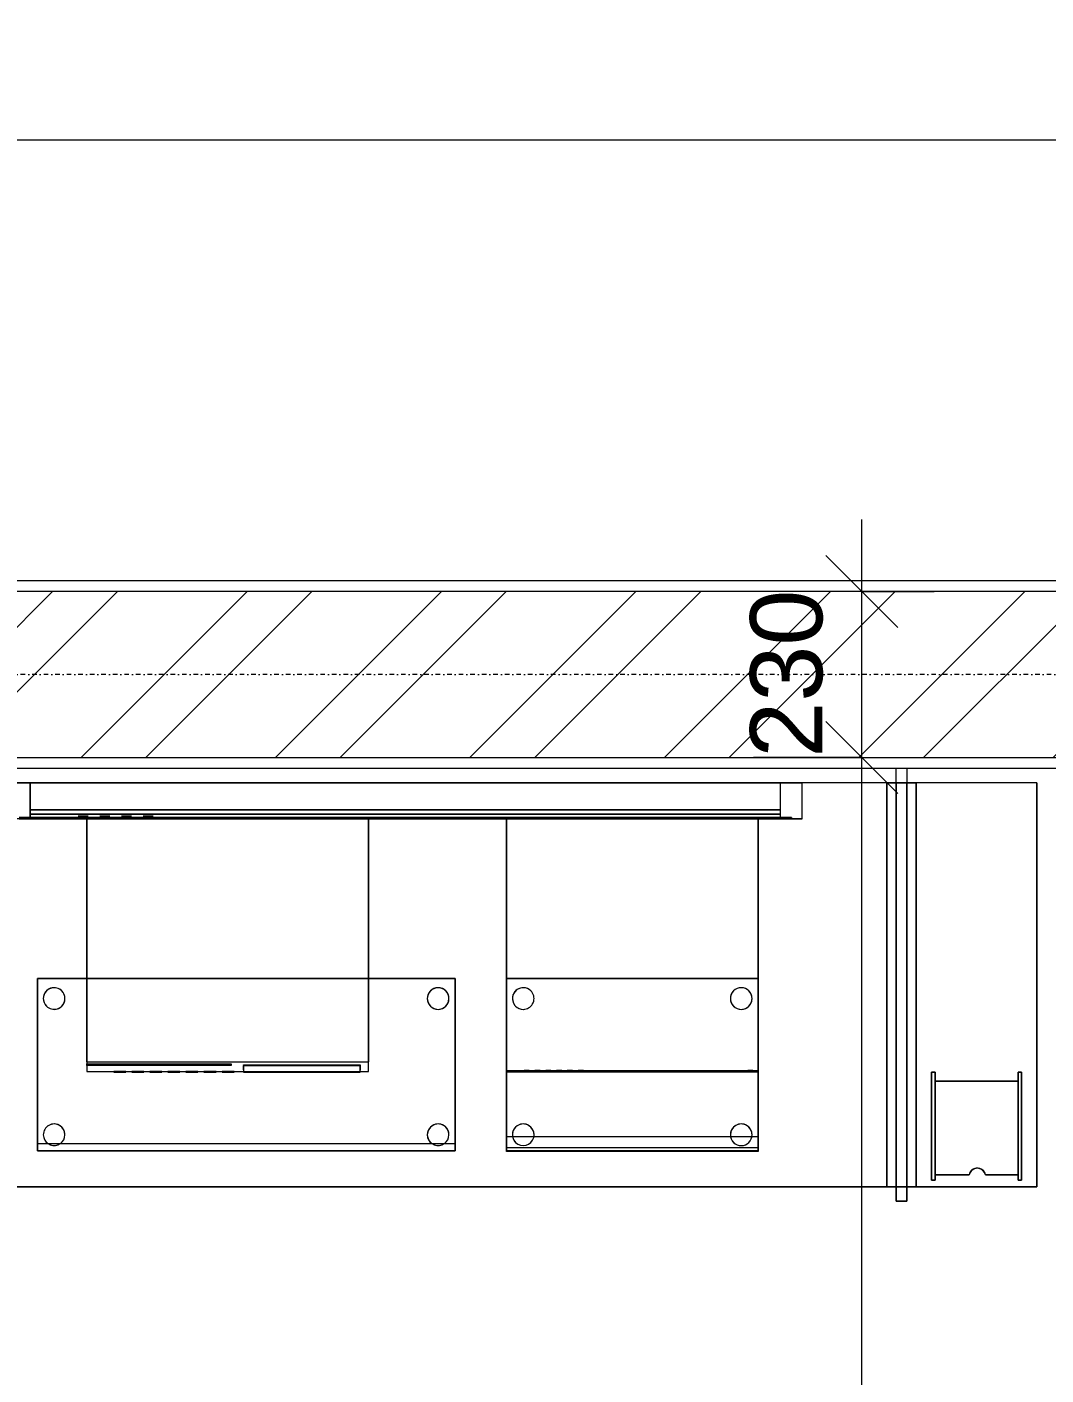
# Model space of a CAD drawing. Header units: millimetres. Extents: x -20313 to 13390, y -15775 to 12805.
# Drawn here: x -10265 to -8853, y 5238 to 7106 of the extents above; entities that cross this region are included whole.
import ezdxf

# ---------------------------------------------------------------- set-up
doc = ezdxf.new("R2010")
doc.units = ezdxf.units.MM
doc.linetypes.add('Dash dot', pattern=[15.875, 6.35, -4.7625, 0, -4.7625])
for name, color, linetype, lineweight in [('A-ANNO-DIMS', 211, 'Continuous', 9), ('A-ANNO-DIMS-100', 211, 'Continuous', 9), ('A-WALL', 113, 'Continuous', 5), ('A-WALL-PATT', 111, 'Continuous', 18), ('I-FURN', 30, 'Continuous', 5), ('I-WALL', 2, 'Continuous', 5), ('S-GRID', 1, 'Continuous', 9)]:
    doc.layers.add(name, color=color, linetype=linetype, lineweight=lineweight)
doc.styles.add('Arial_3', font='arial.ttf', dxfattribs={"height": 100})
doc.dimstyles.new('Arial_1_0', dxfattribs={"dimscale": 304.8, "dimtxt": 102.02594, "dimasz": 0.328084, "dimexe": 0.328084, "dimexo": 0.0625, "dimgap": 0.082021, "dimtad": 1, "dimdec": 0, "dimzin": 0, "dimdsep": 46, "dimtxsty": 'Arial_3', "dimblk1": 'OBLIQUE', "dimblk2": 'OBLIQUE', "dimsah": 1, "dimcen": 0.09, "dimdle": 0.328084, "dimazin": 0, "dimtfac": 1, "dimtdec": 4, "dimtix": 1, "dimtmove": 0, "dimatfit": 3, "dimfxl": 0.492126, "dimfxlon": 1, "dimtvp": 1, "dimtolj": 1, "dimtzin": 0, "dimarcsym": 2})

# ---------------------------------------------------------------- blocks, each defined once
blk = doc.blocks.new('plasma_screen_with_full_home_theatre_system_4277 - plasma_screen_with_full_home_theatre_system_4277-V10-01_First floor')
at = {"layer": 'I-FURN', "color": 10}
for p, q in [((-680, 300), (-695, 300)), ((-695, -300), (-695, 300)), ((-695, 300), (-695, 280)), ((-695, 300), (-680, 300)), ((-680, 300), (-680, -300)), ((-680, 280), (-680, 300)), ((-875, 280), (-875, -280)), ((-875, -280), (-875, 280)), ((-707.7, 280), (-875, 280)), ((-875, 280), (-707.7, 280)), ((-875, 280), (-875, -280)), ((-875, -280), (-875, 280)), ((-695, 280), (-875, 280)), ((-875, 280), (-695, 280)), ((-848.9, 270.8), (-853.9, 270.8)), ((-853.9, 270.8), (-853.9, 121.1)), ((-853.9, 121.1), (-853.9, 270.8)), ((-853.9, 270.8), (-848.9, 270.8)), ((-848.9, 121.1), (-848.9, 270.8)), ((-848.9, 270.8), (-848.9, 263.3)), ((-803.9, 263.3), (-848.9, 263.3)), ((-848.9, 263.3), (-848.9, 133.3)), ((-848.9, 133.3), (-848.9, 263.3)), ((-848.9, 263.3), (-803.9, 263.3)), ((-803.9, 263.3), (-848.9, 263.3)), ((-848.9, 263.3), (-848.9, 133.3)), ((-848.9, 133.3), (-848.9, 263.3)), ((-848.9, 263.3), (-803.9, 263.3)), ((-803.9, 263.3), (-848.9, 263.3)), ((-848.9, 263.3), (-848.9, 133.3)), ((-848.9, 133.3), (-848.9, 263.3)), ((-848.9, 263.3), (-803.9, 263.3)), ((-803.9, 263.3), (-848.9, 263.3)), ((-848.9, 263.3), (-848.9, 133.3)), ((-848.9, 133.3), (-848.9, 263.3)), ((-848.9, 263.3), (-803.9, 263.3)), ((-803.9, 263.3), (-848.9, 263.3)), ((-848.9, 263.3), (-848.9, 133.3)), ((-848.9, 133.3), (-848.9, 263.3)), ((-848.9, 263.3), (-803.9, 263.3)), ((-803.9, 263.3), (-848.9, 263.3)), ((-848.9, 263.3), (-848.9, 133.3)), ((-848.9, 133.3), (-848.9, 263.3)), ((-848.9, 263.3), (-803.9, 263.3)), ((-803.9, 263.3), (-848.9, 263.3)), ((-848.9, 263.3), (-848.9, 133.3)), ((-848.9, 133.3), (-848.9, 263.3)), ((-848.9, 263.3), (-803.9, 263.3)), ((-803.9, 263.3), (-848.9, 263.3)), ((-848.9, 263.3), (-848.9, 133.3)), ((-848.9, 133.3), (-848.9, 263.3)), ((-848.9, 263.3), (-803.9, 263.3)), ((-803.9, 263.3), (-848.9, 263.3)), ((-848.9, 263.3), (-848.9, 133.3)), ((-848.9, 133.3), (-848.9, 263.3)), ((-848.9, 263.3), (-803.9, 263.3)), ((-803.9, 263.3), (-848.9, 263.3)), ((-848.9, 263.3), (-848.9, 133.3)), ((-848.9, 133.3), (-848.9, 263.3)), ((-848.9, 263.3), (-803.9, 263.3)), ((-803.9, 263.3), (-848.9, 263.3)), ((-848.9, 263.3), (-848.9, 133.3)), ((-848.9, 133.3), (-848.9, 263.3)), ((-848.9, 263.3), (-803.9, 263.3)), ((-803.9, 263.3), (-848.9, 263.3)), ((-848.9, 263.3), (-848.9, 133.3)), ((-848.9, 133.3), (-848.9, 263.3)), ((-848.9, 263.3), (-803.9, 263.3)), ((-803.9, 263.3), (-848.9, 263.3)), ((-848.9, 263.3), (-848.9, 133.3)), ((-848.9, 133.3), (-848.9, 263.3)), ((-848.9, 263.3), (-803.9, 263.3)), ((-803.9, 263.3), (-848.9, 263.3)), ((-848.9, 263.3), (-848.9, 133.3)), ((-848.9, 133.3), (-848.9, 263.3)), ((-848.9, 263.3), (-803.9, 263.3)), ((-803.9, 263.3), (-848.9, 263.3)), ((-848.9, 263.3), (-848.9, 133.3)), ((-848.9, 133.3), (-848.9, 263.3)), ((-848.9, 263.3), (-803.9, 263.3)), ((-803.9, 263.3), (-848.9, 263.3)), ((-848.9, 263.3), (-848.9, 133.3)), ((-848.9, 133.3), (-848.9, 263.3)), ((-848.9, 263.3), (-803.9, 263.3)), ((-848.9, 263.3), (-848.9, 133.3)), ((-733.9, 263.3), (-781.1, 263.3)), ((-781.1, 263.3), (-733.9, 263.3)), ((-733.9, 263.3), (-781.1, 263.3)), ((-781.1, 263.3), (-733.9, 263.3)), ((-733.9, 263.3), (-781.1, 263.3)), ((-781.1, 263.3), (-733.9, 263.3)), ((-733.9, 263.3), (-781.1, 263.3)), ((-781.1, 263.3), (-733.9, 263.3)), ((-733.9, 263.3), (-781.1, 263.3)), ((-781.1, 263.3), (-733.9, 263.3)), ((-733.9, 263.3), (-781.1, 263.3)), ((-781.1, 263.3), (-733.9, 263.3)), ((-733.9, 263.3), (-781.1, 263.3)), ((-781.1, 263.3), (-733.9, 263.3)), ((-733.9, 263.3), (-781.1, 263.3)), ((-781.1, 263.3), (-733.9, 263.3)), ((-733.9, 263.3), (-781.1, 263.3)), ((-781.1, 263.3), (-733.9, 263.3)), ((-733.9, 263.3), (-781.1, 263.3)), ((-781.1, 263.3), (-733.9, 263.3)), ((-733.9, 263.3), (-781.1, 263.3)), ((-781.1, 263.3), (-733.9, 263.3)), ((-733.9, 263.3), (-781.1, 263.3)), ((-781.1, 263.3), (-733.9, 263.3)), ((-733.9, 263.3), (-781.1, 263.3)), ((-781.1, 263.3), (-733.9, 263.3)), ((-733.9, 263.3), (-781.1, 263.3)), ((-781.1, 263.3), (-733.9, 263.3)), ((-733.9, 263.3), (-781.1, 263.3)), ((-781.1, 263.3), (-733.9, 263.3)), ((-733.9, 263.3), (-781.1, 263.3)), ((-781.1, 263.3), (-733.9, 263.3)), ((-728.9, 270.8), (-733.9, 270.8)), ((-733.9, 270.8), (-733.9, 121.1)), ((-733.9, 263.3), (-733.9, 270.8)), ((-733.9, 270.8), (-728.9, 270.8)), ((-733.9, 133.3), (-733.9, 263.3)), ((-733.9, 263.3), (-733.9, 133.3)), ((-733.9, 133.3), (-733.9, 263.3)), ((-733.9, 263.3), (-733.9, 133.3)), ((-733.9, 133.3), (-733.9, 263.3)), ((-733.9, 263.3), (-733.9, 133.3)), ((-733.9, 133.3), (-733.9, 263.3)), ((-733.9, 263.3), (-733.9, 133.3)), ((-733.9, 133.3), (-733.9, 263.3)), ((-733.9, 263.3), (-733.9, 133.3)), ((-733.9, 133.3), (-733.9, 263.3)), ((-733.9, 263.3), (-733.9, 133.3)), ((-733.9, 133.3), (-733.9, 263.3)), ((-733.9, 263.3), (-733.9, 133.3)), ((-733.9, 133.3), (-733.9, 263.3)), ((-733.9, 263.3), (-733.9, 133.3)), ((-733.9, 133.3), (-733.9, 263.3)), ((-733.9, 263.3), (-733.9, 133.3)), ((-733.9, 133.3), (-733.9, 263.3)), ((-733.9, 263.3), (-733.9, 133.3)), ((-733.9, 133.3), (-733.9, 263.3)), ((-733.9, 263.3), (-733.9, 133.3)), ((-733.9, 133.3), (-733.9, 263.3)), ((-733.9, 263.3), (-733.9, 133.3)), ((-733.9, 133.3), (-733.9, 263.3)), ((-733.9, 263.3), (-733.9, 133.3)), ((-733.9, 133.3), (-733.9, 263.3)), ((-733.9, 263.3), (-733.9, 133.3)), ((-733.9, 133.3), (-733.9, 263.3)), ((-733.9, 263.3), (-733.9, 133.3)), ((-733.9, 133.3), (-733.9, 263.3)), ((-733.9, 263.3), (-733.9, 133.3)), ((-733.9, 133.3), (-733.9, 263.3)), ((-728.9, 121.1), (-728.9, 270.8)), ((-728.9, 270.8), (-728.9, 121.1)), ((-695, 280), (-707.7, 280)), ((-707.7, 280), (-695, 280)), ((-707.7, 280), (-707.7, -280)), ((-707.7, -280), (-707.7, 280)), ((-707.7, 280), (-695, 280)), ((-695, 280), (-707.7, 280)), ((-707.7, 280), (-707.7, -280)), ((-707.7, -280), (-707.7, 280)), ((-707.7, 280), (-695, 280)), ((-695, 280), (-707.7, 280)), ((-680, 280), (-695, 280)), ((-695, 280), (-680, 280)), ((-695, 280), (-680, 280)), ((-680, 280), (-695, 280)), ((-680, 280), (-695, 280)), ((-695, 280), (-680, 280)), ((-695, 280), (-680, 280)), ((-680, 280), (-695, 280)), ((-695, 280), (-695, -280)), ((-695, 280), (-680, 280)), ((-680, 280), (-695, 280)), ((-667.2, 280), (-680, 280)), ((-680, 280), (-667.2, 280)), ((-680, 280), (-667.2, 280)), ((-667.2, 280), (-680, 280)), ((680, 280), (-680, 280)), ((-680, 280), (680, 280)), ((-680, 280), (-667.2, 280)), ((-667.2, 280), (-680, 280)), ((-680, -280), (-680, 280)), ((667.3, 280), (-667.2, 280)), ((-667.2, 280), (667.3, 280)), ((-667.2, 280), (-667.2, -280)), ((-667.2, -280), (-667.2, 280)), ((-667.2, 280), (-667.2, -280)), ((-667.2, -280), (-667.2, 280)), ((-488.8, 230), (-488.8, 231)), ((-488.8, 231), (-488.8, 230)), ((-488.8, 231), (-140, 231)), ((-488.8, 231), (-140, 231)), ((-488.8, 210), (-488.8, 230)), ((-488.8, 230), (-488.8, 225.9)), ((-140, 230), (-488.8, 230)), ((-488.8, 230), (-140, 230)), ((-140, 230), (-488.8, 230)), ((-488.8, 230), (-140, 230)), ((-488.8, 225.9), (-488.8, 121)), ((-488.8, 225.9), (-140, 225.9)), ((-140, 230), (-140, 231)), ((-140, 231), (-140, 230)), ((-140, 225.9), (-140, 230)), ((-140, 230), (-140, 210)), ((-140, 121), (-140, 225.9)), ((-68.8, 220), (-68.8, 230)), ((-68.8, 230), (-68.8, -8.8)), ((-68.8, 230), (510, 230)), ((510, 230), (-68.8, 230)), ((510, 230), (510, 220)), ((510, -8.8), (510, 230)), ((-488.8, 121), (-488.8, 210)), ((-140, 210), (-488.8, 210)), ((-140, 210), (-140, 121)), ((-68.8, -8.8), (-68.8, 220)), ((510, 220), (-68.8, 220)), ((510, 220), (510, -8.8)), ((-848.9, 133.3), (-733.9, 133.3)), ((-733.9, 133.3), (-848.9, 133.3)), ((-848.9, 133.3), (-733.9, 133.3)), ((-733.9, 133.3), (-848.9, 133.3)), ((-848.9, 133.3), (-733.9, 133.3)), ((-733.9, 133.3), (-848.9, 133.3)), ((-848.9, 133.3), (-733.9, 133.3)), ((-733.9, 133.3), (-848.9, 133.3)), ((-848.9, 133.3), (-733.9, 133.3)), ((-733.9, 133.3), (-848.9, 133.3)), ((-848.9, 133.3), (-733.9, 133.3)), ((-733.9, 133.3), (-848.9, 133.3)), ((-848.9, 133.3), (-733.9, 133.3)), ((-733.9, 133.3), (-848.9, 133.3)), ((-848.9, 133.3), (-733.9, 133.3)), ((-733.9, 133.3), (-848.9, 133.3)), ((-848.9, 133.3), (-733.9, 133.3)), ((-733.9, 133.3), (-848.9, 133.3)), ((-848.9, 133.3), (-733.9, 133.3)), ((-733.9, 133.3), (-848.9, 133.3)), ((-848.9, 133.3), (-733.9, 133.3)), ((-733.9, 133.3), (-848.9, 133.3)), ((-848.9, 133.3), (-733.9, 133.3)), ((-733.9, 133.3), (-848.9, 133.3)), ((-848.9, 133.3), (-733.9, 133.3)), ((-733.9, 133.3), (-848.9, 133.3)), ((-848.9, 133.3), (-733.9, 133.3)), ((-733.9, 133.3), (-848.9, 133.3)), ((-848.9, 133.3), (-733.9, 133.3)), ((-733.9, 133.3), (-848.9, 133.3)), ((-848.9, 133.3), (-733.9, 133.3)), ((-733.9, 133.3), (-848.9, 133.3)), ((-848.9, 133.3), (-848.9, 121.1)), ((-733.9, 121.1), (-733.9, 133.3)), ((-853.9, 121.1), (-848.9, 121.1)), ((-848.9, 121.1), (-853.9, 121.1)), ((-733.9, 121.1), (-728.9, 121.1)), ((-728.9, 121.1), (-733.9, 121.1)), ((-488.8, 120), (-488.8, 121)), ((-488.8, 121), (-488.8, 120)), ((-488.8, 121), (-140, 121)), ((-488.8, 121), (-140, 121)), ((-140, 120), (-488.8, 120)), ((-488.8, 120), (-140, 120)), ((-488.8, -230), (-488.8, 120)), ((-488.8, 120), (-488.8, 119)), ((-488.8, 119), (-488.8, 120)), ((-140, 120), (-488.8, 120)), ((-140, 120), (-488.8, 120)), ((-488.8, 120), (-140, 120)), ((-140, 120), (-488.8, 120)), ((-488.8, -8.8), (-488.8, 119)), ((-488.8, 119), (-488.8, -8.8)), ((-488.8, 119), (-488.8, -230)), ((-488.8, 119), (-140, 119)), ((-140, 119), (-488.8, 119)), ((-481.6, 121), (-474.4, 121)), ((-481.6, 121), (-474.4, 121)), ((-481.5, 120), (-481.6, 120)), ((-481.5, 120), (-481.6, 120)), ((-481.6, 120), (-474.4, 120)), ((-481.6, 120), (-475.5, 120)), ((-474.4, 118.2), (-481.6, 118.2)), ((-474.4, 118.2), (-481.6, 118.2)), ((-481.1, 120), (-481.5, 120)), ((-480.5, 120), (-481.5, 120)), ((-480.5, 120), (-481.1, 120)), ((-478.9, 120), (-480.5, 120)), ((-478.9, 120), (-480.5, 120)), ((-478, 120), (-478.9, 120)), ((-477.1, 120), (-478.9, 120)), ((-476.2, 120), (-478, 120)), ((-475.5, 120), (-477.1, 120)), ((-475.5, 120), (-476.2, 120)), ((-474.9, 120), (-475.5, 120)), ((-474.9, 120), (-475.5, 120)), ((-475.5, 120), (-474.4, 120)), ((-474.5, 120), (-474.9, 120)), ((-474.5, 120), (-474.9, 120)), ((-474.4, 120), (-474.5, 120)), ((-474.4, 120), (-474.5, 120)), ((-246.6, 121), (-239.4, 121)), ((-246.6, 121), (-239.4, 121)), ((-246.1, 120), (-246.6, 120)), ((-246.5, 120), (-246.6, 120)), ((-246.6, 120), (-241.2, 120)), ((-246.6, 120), (-245.5, 120)), ((-239.4, 118.2), (-246.6, 118.2)), ((-239.4, 118.2), (-246.6, 118.2)), ((-246.1, 120), (-246.5, 120)), ((-245.5, 120), (-246.1, 120)), ((-243.9, 120), (-246.1, 120)), ((-243.9, 120), (-245.5, 120)), ((-245.5, 120), (-244.8, 120)), ((-244.8, 120), (-242.1, 120)), ((-243, 120), (-243.9, 120)), ((-242.1, 120), (-243.9, 120)), ((-240.5, 120), (-243, 120)), ((-240.5, 120), (-242.1, 120)), ((-242.1, 120), (-239.4, 120)), ((-241.2, 120), (-240.5, 120)), ((-239.4, 120), (-240.5, 120)), ((-239.9, 120), (-240.5, 120)), ((-240.5, 120), (-239.4, 120)), ((-239.5, 120), (-239.9, 120)), ((-239.4, 120), (-239.5, 120)), ((-231.6, 121), (-224.4, 121)), ((-231.6, 121), (-224.4, 121)), ((-231.1, 120), (-231.6, 120)), ((-231.1, 120), (-231.6, 120)), ((-231.6, 120), (-225.5, 120)), ((-231.6, 120), (-229.8, 120)), ((-224.4, 118.2), (-231.6, 118.2)), ((-224.4, 118.2), (-231.6, 118.2)), ((-227.1, 120), (-231.1, 120)), ((-230.5, 120), (-231.1, 120)), ((-229.8, 120), (-230.5, 120)), ((-228.9, 120), (-229.8, 120)), ((-229.8, 120), (-224.4, 120)), ((-227.1, 120), (-228.9, 120)), ((-226.2, 120), (-227.1, 120)), ((-226.2, 120), (-227.1, 120)), ((-225.5, 120), (-226.2, 120)), ((-225.5, 120), (-226.2, 120)), ((-224.9, 120), (-225.5, 120)), ((-224.9, 120), (-225.5, 120)), ((-225.5, 120), (-224.4, 120)), ((-224.5, 120), (-224.9, 120)), ((-224.5, 120), (-224.9, 120)), ((-224.4, 120), (-224.5, 120)), ((-224.4, 120), (-224.5, 120)), ((-216.6, 121), (-209.4, 121)), ((-216.6, 121), (-209.4, 121)), ((-216.5, 120), (-216.6, 120)), ((-216.5, 120), (-216.6, 120)), ((-216.6, 120), (-209.4, 120)), ((-216.6, 120), (-216.5, 120)), ((-209.4, 118.2), (-216.6, 118.2)), ((-209.4, 118.2), (-216.6, 118.2)), ((-216.1, 120), (-216.5, 120)), ((-215.5, 120), (-216.5, 120)), ((-216.5, 120), (-216.1, 120)), ((-214.8, 120), (-216.1, 120)), ((-216.1, 120), (-213.9, 120)), ((-211.2, 120), (-215.5, 120)), ((-212.1, 120), (-214.8, 120)), ((-213.9, 120), (-209.4, 120)), ((-211.2, 120), (-212.1, 120)), ((-209.9, 120), (-211.2, 120)), ((-209.9, 120), (-211.2, 120)), ((-209.5, 120), (-209.9, 120)), ((-209.5, 120), (-209.9, 120)), ((-209.4, 120), (-209.5, 120)), ((-209.4, 120), (-209.5, 120)), ((-201.6, 121), (-194.4, 121)), ((-201.6, 121), (-194.4, 121)), ((-201.5, 120), (-201.6, 120)), ((-198, 120), (-201.6, 120)), ((-201.6, 120), (-197.1, 120)), ((-201.6, 120), (-201.5, 120)), ((-194.4, 118.2), (-201.6, 118.2)), ((-194.4, 118.2), (-201.6, 118.2)), ((-200.5, 120), (-201.5, 120)), ((-201.5, 120), (-200.5, 120)), ((-199.8, 120), (-200.5, 120)), ((-200.5, 120), (-194.4, 120)), ((-198.9, 120), (-199.8, 120)), ((-197.1, 120), (-198.9, 120)), ((-197.1, 120), (-198, 120)), ((-195.5, 120), (-197.1, 120)), ((-195.5, 120), (-197.1, 120)), ((-197.1, 120), (-194.9, 120)), ((-194.5, 120), (-195.5, 120)), ((-194.9, 120), (-195.5, 120)), ((-194.5, 120), (-194.9, 120)), ((-194.9, 120), (-194.4, 120)), ((-194.4, 120), (-194.5, 120)), ((-194.4, 120), (-194.5, 120)), ((-186.6, 121), (-179.4, 121)), ((-186.6, 121), (-179.4, 121)), ((-186.5, 120), (-186.6, 120)), ((-186.5, 120), (-186.6, 120)), ((-186.6, 120), (-186.1, 120)), ((-186.6, 120), (-179.4, 120)), ((-179.4, 118.2), (-186.6, 118.2)), ((-179.4, 118.2), (-186.6, 118.2)), ((-186.1, 120), (-186.5, 120)), ((-185.5, 120), (-186.5, 120)), ((-183, 120), (-186.1, 120)), ((-186.1, 120), (-184.8, 120)), ((-184.8, 120), (-185.5, 120)), ((-183.9, 120), (-184.8, 120)), ((-184.8, 120), (-183.9, 120)), ((-183, 120), (-183.9, 120)), ((-183.9, 120), (-183, 120)), ((-181.2, 120), (-183, 120)), ((-182.1, 120), (-183, 120)), ((-183, 120), (-181.2, 120)), ((-180.5, 120), (-182.1, 120)), ((-180.5, 120), (-181.2, 120)), ((-181.2, 120), (-180.5, 120)), ((-179.9, 120), (-180.5, 120)), ((-179.9, 120), (-180.5, 120)), ((-180.5, 120), (-179.5, 120)), ((-179.5, 120), (-179.9, 120)), ((-179.5, 120), (-179.9, 120)), ((-179.4, 120), (-179.5, 120)), ((-179.4, 120), (-179.5, 120)), ((-179.5, 120), (-179.4, 120)), ((-171.6, 121), (-164.4, 121)), ((-171.6, 121), (-164.4, 121)), ((-168, 120), (-171.6, 120)), ((-171.5, 120), (-171.6, 120)), ((-171.6, 120), (-171.5, 120)), ((-171.6, 120), (-164.5, 120)), ((-164.4, 118.2), (-171.6, 118.2)), ((-164.4, 118.2), (-171.6, 118.2)), ((-171.1, 120), (-171.5, 120)), ((-171.5, 120), (-168.9, 120)), ((-170.5, 120), (-171.1, 120)), ((-169.8, 120), (-170.5, 120)), ((-168.9, 120), (-169.8, 120)), ((-168, 120), (-168.9, 120)), ((-168.9, 120), (-166.2, 120)), ((-166.2, 120), (-168, 120)), ((-165.5, 120), (-168, 120)), ((-164.4, 120), (-166.2, 120)), ((-166.2, 120), (-165.5, 120)), ((-164.5, 120), (-165.5, 120)), ((-165.5, 120), (-164.9, 120)), ((-164.9, 120), (-164.5, 120)), ((-164.4, 120), (-164.5, 120)), ((-164.5, 120), (-164.4, 120)), ((-164.5, 120), (-164.4, 120)), ((-140, 120), (-140, 121)), ((-140, 121), (-140, 120)), ((-140, 120), (-140, 119)), ((-140, 119), (-140, 120)), ((-140, 120), (-140, -230)), ((-140, -8.8), (-140, 119)), ((-140, 119), (-140, -8.8)), ((-140, -230), (-140, 119)), ((441.2, 120), (51.2, 120)), ((51.2, 120), (51.2, 106.7)), ((51.2, 120), (51.2, -230)), ((62.6, 120), (51.2, 120)), ((224.4, 121), (62.6, 121)), ((62.6, 121), (62.6, 111.8)), ((62.6, 121), (62.6, 120)), ((224.4, 121), (62.6, 121)), ((62.6, 119.2), (62.6, 120)), ((224.4, 120), (62.6, 120)), ((224.4, 120), (62.6, 120)), ((62.6, 116.5), (62.6, 117.7)), ((62.6, 114.4), (62.6, 116.5)), ((62.6, 112), (62.6, 114.3)), ((224.4, 120), (224.4, 121)), ((224.4, 111.8), (224.4, 121)), ((237.4, 120), (224.4, 120)), ((224.4, 117.6), (224.4, 115.8)), ((224.4, 115.8), (224.4, 112.6)), ((237.4, 120), (237.4, 121)), ((237.4, 121), (237.4, 120)), ((254.1, 121), (237.4, 121)), ((254.1, 121), (237.4, 121)), ((237.4, 120), (254.1, 120)), ((254.1, 120), (237.4, 120)), ((254.1, 120), (237.4, 120)), ((254.1, 120), (254.1, 121)), ((254.1, 121), (254.1, 120)), ((262.4, 120), (254.1, 120)), ((262.4, 120), (262.4, 121)), ((262.4, 121), (262.4, 120)), ((279.1, 121), (262.4, 121)), ((279.1, 121), (262.4, 121)), ((262.4, 120), (279.1, 120)), ((279.1, 120), (262.4, 120)), ((279.1, 120), (262.4, 120)), ((279.1, 120), (279.1, 121)), ((279.1, 121), (279.1, 120)), ((287.4, 120), (279.1, 120)), ((287.4, 120), (287.4, 121)), ((287.4, 121), (287.4, 120)), ((304.1, 121), (287.4, 121)), ((304.1, 121), (287.4, 121)), ((287.4, 120), (304.1, 120)), ((304.1, 120), (287.4, 120)), ((304.1, 120), (287.4, 120)), ((304.1, 120), (304.1, 121)), ((304.1, 121), (304.1, 120)), ((312.4, 120), (304.1, 120)), ((312.4, 120), (312.4, 121)), ((312.4, 121), (312.4, 120)), ((329.1, 121), (312.4, 121)), ((329.1, 121), (312.4, 121)), ((312.4, 120), (329.1, 120)), ((329.1, 120), (312.4, 120)), ((329.1, 120), (312.4, 120)), ((329.1, 120), (329.1, 121)), ((329.1, 121), (329.1, 120)), ((337.4, 120), (329.1, 120)), ((337.4, 120), (337.4, 121)), ((337.4, 121), (337.4, 120)), ((354.1, 121), (337.4, 121)), ((354.1, 121), (337.4, 121)), ((337.4, 120), (354.1, 120)), ((354.1, 120), (337.4, 120)), ((354.1, 120), (337.4, 120)), ((354.1, 120), (354.1, 121)), ((354.1, 121), (354.1, 120)), ((362.4, 120), (354.1, 120)), ((362.4, 120), (362.4, 121)), ((362.4, 121), (362.4, 120)), ((379.1, 121), (362.4, 121)), ((379.1, 121), (362.4, 121)), ((362.4, 120), (379.1, 120)), ((379.1, 120), (362.4, 120)), ((379.1, 120), (362.4, 120)), ((379.1, 120), (379.1, 121)), ((379.1, 121), (379.1, 120)), ((387.4, 120), (379.1, 120)), ((387.4, 120), (387.4, 121)), ((387.4, 121), (387.4, 120)), ((404.1, 121), (387.4, 121)), ((404.1, 121), (387.4, 121)), ((387.4, 120), (404.1, 120)), ((404.1, 120), (387.4, 120)), ((404.1, 120), (387.4, 120)), ((404.1, 120), (404.1, 121)), ((404.1, 121), (404.1, 120)), ((441.2, 120), (404.1, 120)), ((441.2, 111.7), (441.2, 120)), ((441.2, 111.7), (441.2, 119.1)), ((51.2, -230), (51.2, 106.7)), ((441.2, 106.7), (51.2, 106.7)), ((62.6, 111), (62.6, 111.8)), ((224.4, 111.8), (62.6, 111.8)), ((224.4, 111), (62.6, 111)), ((224.4, 111.8), (224.4, 111)), ((241.2, 111.7), (241.2, 110.7)), ((241.2, 111.7), (441.2, 111.7)), ((241.2, 110.7), (241.2, 111.7)), ((441.2, 110.7), (241.2, 110.7)), ((241.2, 109.7), (241.2, 110.7)), ((241.2, 110.7), (241.2, 109.7)), ((241.2, 110.7), (441.2, 110.7)), ((441.2, 109.7), (241.2, 109.7)), ((441.2, 111.7), (441.2, 110.7)), ((441.2, 110.7), (441.2, 109.7)), ((441.2, 109.7), (441.2, 110.7)), ((441.2, 106.7), (441.2, 110.7)), ((441.2, -230), (441.2, 108.8)), ((441.2, 106.7), (441.2, -230)), ((-488.8, -8.8), (-140, -8.8)), ((-140, -8.8), (-488.8, -8.8)), ((-68.8, -8.8), (51.2, -8.8)), ((51.2, -8.8), (-68.8, -8.8)), ((51.2, -8.8), (441.2, -8.8)), ((441.2, -8.8), (51.2, -8.8)), ((441.2, -8.8), (510, -8.8)), ((510, -8.8), (441.2, -8.8)), ((-535, -230), (-550, -230)), ((-550, -230), (550, -230)), ((-550, -230), (-550, -280)), ((-550, -230), (-550, -280)), ((-520, -230), (-535, -230)), ((-535, -230), (-520, -230)), ((-520, -230), (-535, -230)), ((-535, -231.8), (-535, -230)), ((-535, -230), (-535, -231.8)), ((-535, -231.8), (-520, -231.8)), ((-520, -231.8), (-535, -231.8)), ((351.6, -230), (-520, -230)), ((520, -230), (-520, -230)), ((-520, -230), (520, -230)), ((-520, -230), (520, -230)), ((520, -230), (-520, -230)), ((-520, -230), (-520, -236.5)), ((-520, -230), (-520, -280)), ((-520, -231.8), (520, -231.8)), ((520, -231.8), (-520, -231.8)), ((-520, -236.5), (-520, -242.7)), ((520, -236.5), (-520, -236.5)), ((-520, -236.5), (520, -236.5)), ((-520, -236.5), (-520, -242.7)), ((-520, -236.5), (-520, -242.7)), ((-520, -242.7), (-520, -280)), ((520, -242.7), (-520, -242.7)), ((-520, -242.7), (520, -242.7)), ((-488.8, -230), (-140, -230)), ((-140, -230), (-488.8, -230)), ((51.2, -230), (351.6, -230)), ((351.6, -230), (51.2, -230)), ((349.6, -230), (353, -230)), ((349.6, -230), (353, -230)), ((358.1, -234.2), (349.6, -234.2)), ((353, -234.2), (349.6, -234.2)), ((361.2, -230), (351.6, -230)), ((351.6, -230), (361.2, -230)), ((361.2, -230), (351.6, -230)), ((353, -230), (354.6, -230)), ((353, -230), (354.6, -230)), ((359.8, -234.2), (353, -234.2)), ((354.6, -230), (358.1, -230)), ((354.6, -230), (356.4, -230)), ((356.4, -230), (358.1, -230)), ((358.1, -230), (359.8, -230)), ((358.1, -230), (359.8, -230)), ((359.8, -234.2), (358.1, -234.2)), ((359.8, -230), (361.2, -230)), ((359.8, -230), (362.3, -230)), ((363.2, -234.2), (359.8, -234.2)), ((363.2, -234.2), (359.8, -234.2)), ((381.6, -230), (361.2, -230)), ((361.2, -230), (362.3, -230)), ((361.2, -230), (381.6, -230)), ((381.6, -230), (361.2, -230)), ((362.3, -230), (362.9, -230)), ((362.3, -230), (362.9, -230)), ((362.9, -230), (363.2, -230)), ((362.9, -230), (363.2, -230)), ((379.6, -230), (389.8, -230)), ((379.6, -230), (381.6, -230)), ((388.1, -234.2), (379.6, -234.2)), ((383, -234.2), (379.6, -234.2)), ((391.2, -230), (381.6, -230)), ((381.6, -230), (383, -230)), ((381.6, -230), (391.2, -230)), ((391.2, -230), (381.6, -230)), ((383, -230), (386.4, -230)), ((389.8, -234.2), (383, -234.2)), ((386.4, -230), (389.8, -230)), ((393.2, -234.2), (388.1, -234.2)), ((389.8, -230), (392.3, -230)), ((389.8, -230), (392.3, -230)), ((391.2, -234.2), (389.8, -234.2)), ((411.6, -230), (391.2, -230)), ((391.2, -230), (411.6, -230)), ((411.6, -230), (391.2, -230)), ((393.2, -234.2), (391.2, -234.2)), ((392.3, -230), (393.2, -230)), ((392.3, -230), (393.2, -230)), ((409.6, -230), (423.2, -230)), ((409.6, -230), (423.2, -230)), ((423.2, -234.2), (409.6, -234.2)), ((423.2, -234.2), (409.6, -234.2)), ((421.2, -230), (411.6, -230)), ((411.6, -230), (421.2, -230)), ((421.2, -230), (411.6, -230)), ((441.6, -230), (421.2, -230)), ((421.2, -230), (441.2, -230)), ((441.2, -230), (421.2, -230)), ((439.6, -230), (453.2, -230)), ((439.6, -230), (453.2, -230)), ((453.2, -234.2), (439.6, -234.2)), ((453.2, -234.2), (439.6, -234.2)), ((451.2, -230), (441.6, -230)), ((520, -230), (451.2, -230)), ((535, -230), (520, -230)), ((520, -230), (535, -230)), ((535, -230), (520, -230)), ((520, -280), (520, -230)), ((520, -230), (520, -236.5)), ((520, -231.8), (535, -231.8)), ((535, -231.8), (520, -231.8)), ((520, -236.5), (520, -242.7)), ((520, -242.7), (520, -236.5)), ((520, -236.5), (520, -242.7)), ((520, -242.7), (520, -280)), ((-875, -280), (-707.7, -280)), ((-875, -280), (-707.7, -280)), ((-875, -280), (-695, -280)), ((-875, -280), (-695, -280)), ((-707.7, -280), (-695, -280)), ((-707.7, -280), (-695, -280)), ((-695, -280), (-707.7, -280)), ((-695, -280), (-707.7, -280)), ((-695, -280), (-707.7, -280)), ((-695, -280), (-707.7, -280)), ((-695, -280), (-680, -280)), ((-695, -280), (-680, -280)), ((-680, -280), (-695, -280)), ((-680, -280), (-695, -280)), ((-695, -280), (-680, -280)), ((-695, -280), (-680, -280)), ((-680, -280), (-695, -280)), ((-680, -280), (-695, -280)), ((-695, -300), (-695, -280)), ((-695, -280), (-680, -280)), ((-695, -280), (-680, -280)), ((-680, -280), (-667.2, -280)), ((-680, -280), (-667.2, -280)), ((-667.2, -280), (-680, -280)), ((-667.2, -280), (-680, -280)), ((-680, -280), (-550, -280)), ((-680, -280), (-550, -280)), ((-667.2, -280), (-680, -280)), ((-667.2, -280), (-680, -280)), ((-680, -280), (-680, -300)), ((-667.2, -280), (-550, -280)), ((-667.2, -280), (-550, -280)), ((550, -280), (-550, -280)), ((-550, -280), (-520, -280)), ((-550, -280), (-520, -280)), ((-550, -280), (-520, -280)), ((-550, -280), (-520, -280)), ((-550, -280), (-520, -280)), ((-520, -280), (520, -280)), ((520, -280), (-520, -280)), ((-520, -280), (520, -280)), ((-520, -280), (520, -280)), ((-520, -280), (520, -280)), ((-520, -280), (520, -280)), ((-520, -280), (520, -280)), ((520, -280), (550, -280)), ((520, -280), (550, -280)), ((520, -280), (550, -280)), ((520, -280), (550, -280)), ((520, -280), (550, -280))]:
    blk.add_line(p, q, dxfattribs=at)
for centre, radius, start, end in [((-792.5, 265.9), 11.7, 192.8748, 347.1252), ((-792.5, 265.9), 11.7, 192.8748, 220.9203), ((-792.5, 265.9), 11.7, 192.8748, 347.1252), ((-792.5, 265.9), 11.7, 192.8748, 347.1252), ((-792.5, 265.9), 11.7, 192.8748, 347.1252), ((-792.5, 265.9), 11.7, 192.8748, 206.8976), ((-792.5, 265.9), 11.7, 192.8748, 291.0341), ((-792.5, 265.9), 11.7, 192.8748, 347.1252), ((-792.5, 265.9), 11.7, 192.8748, 262.9886), ((-792.5, 265.9), 11.7, 192.8748, 333.1024), ((-792.5, 265.9), 11.7, 192.8748, 248.9659), ((-792.5, 265.9), 11.7, 192.8748, 206.8976), ((-792.5, 265.9), 11.7, 192.8748, 262.9886), ((-792.5, 265.9), 11.7, 192.8748, 347.1252), ((-792.5, 265.9), 11.7, 192.8748, 291.0341), ((-792.5, 265.9), 11.7, 192.8748, 220.9203), ((-792.5, 265.9), 11.7, 192.8748, 206.8976), ((-792.5, 265.9), 11.7, 192.8748, 347.1252), ((-792.5, 265.9), 11.7, 192.8748, 347.1252), ((-792.5, 265.9), 11.7, 192.8748, 319.0797), ((-792.5, 265.9), 11.7, 192.8748, 347.1252), ((-792.5, 265.9), 11.7, 192.8748, 347.1252), ((-792.5, 265.9), 11.7, 192.8748, 220.9203), ((-792.5, 265.9), 11.7, 192.8748, 277.0114), ((-792.5, 265.9), 11.7, 192.8748, 234.9431), ((-792.5, 265.9), 11.7, 192.8748, 206.8976), ((-792.5, 265.9), 11.7, 192.8748, 305.0569), ((-792.5, 265.9), 11.7, 192.8748, 333.1024), ((-792.5, 265.9), 11.7, 192.8748, 234.9431), ((-792.5, 265.9), 11.7, 192.8748, 248.9659), ((-792.5, 265.9), 11.7, 192.8748, 291.0341), ((-792.5, 265.9), 11.7, 192.8748, 291.0341), ((-792.5, 265.9), 11.7, 220.9203, 347.1252), ((-792.5, 265.9), 11.7, 248.9659, 347.1252), ((-792.5, 265.9), 11.7, 262.9886, 347.1252), ((-792.5, 265.9), 11.7, 262.9886, 347.1252), ((-792.5, 265.9), 11.7, 262.9886, 347.1252), ((-792.5, 265.9), 11.7, 277.0114, 347.1252), ((-792.5, 265.9), 11.7, 277.0114, 347.1252), ((-792.5, 265.9), 11.7, 277.0114, 347.1252), ((-792.5, 265.9), 11.7, 277.0114, 347.1252), ((-792.5, 265.9), 11.7, 291.0341, 347.1252), ((-792.5, 265.9), 11.7, 291.0341, 347.1252), ((-792.5, 265.9), 11.7, 291.0341, 347.1252), ((-792.5, 265.9), 11.7, 305.0569, 347.1252), ((-792.5, 265.9), 11.7, 305.0569, 347.1252), ((-792.5, 265.9), 11.7, 319.0797, 347.1252), ((-792.5, 265.9), 11.7, 319.0797, 347.1252), ((-792.5, 265.9), 11.7, 333.1024, 347.1252), ((-792.5, 265.9), 11.7, 333.1024, 347.1252), ((-792.5, 265.9), 11.7, 333.1024, 347.1252), ((-792.5, 265.9), 11.7, 333.1024, 347.1252), ((-792.5, 265.9), 11.7, 333.1024, 347.1252), ((-792.5, 265.9), 11.7, 333.1024, 347.1252), ((-792.5, 265.9), 11.7, 206.8976, 220.9203), ((-792.5, 265.9), 11.7, 206.8976, 220.9203), ((-792.5, 265.9), 11.7, 206.8976, 220.9203), ((-792.5, 265.9), 11.7, 206.8976, 277.0114), ((-792.5, 265.9), 11.7, 220.9203, 234.9431), ((-792.5, 265.9), 11.7, 220.9203, 248.9659), ((-792.5, 265.9), 11.7, 220.9203, 248.9659), ((-792.5, 265.9), 11.7, 220.9203, 234.9431), ((-792.5, 265.9), 11.7, 220.9203, 291.0341), ((-792.5, 265.9), 11.7, 234.9431, 248.9659), ((-792.5, 265.9), 11.7, 234.9431, 248.9659), ((-792.5, 265.9), 11.7, 234.9431, 248.9659), ((-792.5, 265.9), 11.7, 234.9431, 248.9659), ((-792.5, 265.9), 11.7, 248.9659, 305.0569), ((-792.5, 265.9), 11.7, 248.9659, 277.0114), ((-792.5, 265.9), 11.7, 248.9659, 262.9886), ((-792.5, 265.9), 11.7, 248.9659, 262.9886), ((-792.5, 265.9), 11.7, 248.9659, 291.0341), ((-792.5, 265.9), 11.7, 248.9659, 262.9886), ((-792.5, 265.9), 11.7, 248.9659, 277.0114), ((-792.5, 265.9), 11.7, 262.9886, 277.0114), ((-792.5, 265.9), 11.7, 262.9886, 277.0114), ((-792.5, 265.9), 11.7, 277.0114, 291.0341), ((-792.5, 265.9), 11.7, 277.0114, 291.0341), ((-792.5, 265.9), 11.7, 291.0341, 305.0569), ((-792.5, 265.9), 11.7, 291.0341, 305.0569), ((-792.5, 265.9), 11.7, 291.0341, 305.0569), ((-792.5, 265.9), 11.7, 291.0341, 305.0569), ((-792.5, 265.9), 11.7, 291.0341, 305.0569), ((-792.5, 265.9), 11.7, 305.0569, 333.1024), ((-792.5, 265.9), 11.7, 305.0569, 319.0797), ((-792.5, 265.9), 11.7, 305.0569, 319.0797), ((-792.5, 265.9), 11.7, 305.0569, 319.0797), ((-792.5, 265.9), 11.7, 305.0569, 319.0797), ((-792.5, 265.9), 11.7, 319.0797, 333.1024), ((-792.5, 265.9), 11.7, 319.0797, 333.1024), ((-792.5, 265.9), 11.7, 319.0797, 333.1024), ((-465.4, 207.8), 15, 0, 180), ((-465.4, 207.8), 15, 165, 180), ((-465.4, 207.8), 15, 180, 360), ((-465.4, 207.8), 15, 180, 210), ((-465.4, 207.8), 15, 135, 165), ((-465.4, 207.8), 15, 120, 135), ((-465.4, 207.8), 15, 90, 120), ((-465.4, 207.8), 15, 60, 90), ((-465.4, 207.8), 15, 45, 60), ((-465.4, 207.8), 15, 300, 0), ((-465.4, 207.8), 15, 15, 45), ((-465.4, 207.8), 15, 0, 15), ((-163.3, 207.8), 15, 360, 180), ((-163.3, 207.8), 15, 120, 180), ((-163.3, 207.8), 15, 180, 360), ((-163.3, 207.8), 15, 180, 240), ((-163.3, 207.8), 15, 60, 120), ((-163.3, 207.8), 15, 30, 60), ((-163.3, 207.8), 15, 0, 30), ((-163.3, 207.8), 15, 345, 0), ((-45.4, 207.8), 15, 125.0736, 180), ((-45.4, 207.8), 15, 125.0736, 180), ((-45.4, 207.8), 15, 180, 360), ((-45.4, 207.8), 15, 180, 195), ((-45.4, 207.8), 15, 60, 120), ((-45.4, 207.8), 15, 105, 120), ((-45.4, 207.8), 15, 90, 105), ((-45.4, 207.8), 15, 75, 90), ((-45.4, 207.8), 15, 60, 75), ((-45.4, 207.8), 15, 300, 0), ((-45.4, 207.8), 15, 0, 54.9264), ((-45.4, 207.8), 15, 15, 54.9264), ((-45.4, 207.8), 15, 0, 15), ((486.7, 207.8), 15, 125.0736, 180), ((486.7, 207.8), 15, 125.0736, 180), ((486.7, 207.8), 15, 180, 240), ((486.7, 207.8), 15, 180, 195), ((486.7, 207.8), 15, 60, 120), ((486.7, 207.8), 15, 90, 120), ((486.7, 207.8), 15, 60, 90), ((486.7, 207.8), 15, 15, 54.9264), ((486.7, 207.8), 15, 30, 54.9264), ((486.7, 207.8), 15, 0, 30), ((486.7, 207.8), 15, 360, 15), ((486.7, 207.8), 15, 345, 360), ((486.7, 207.8), 15, 345, 0), ((-465.4, 207.8), 15, 210, 225), ((-465.4, 207.8), 15, 225, 240), ((-465.4, 207.8), 15, 240, 270), ((-465.4, 207.8), 15, 270, 300), ((-163.3, 207.8), 15, 240, 270), ((-163.3, 207.8), 15, 270, 285), ((-163.3, 207.8), 15, 285, 300), ((-163.3, 207.8), 15, 300, 315), ((-163.3, 207.8), 15, 315, 345), ((-45.4, 207.8), 15, 195, 240), ((-45.4, 207.8), 15, 240, 255), ((-45.4, 207.8), 15, 255, 270), ((-45.4, 207.8), 15, 270, 285), ((-45.4, 207.8), 15, 285, 300), ((486.7, 207.8), 15, 195, 225), ((486.7, 207.8), 15, 225, 270), ((486.7, 207.8), 15, 240, 315), ((486.7, 207.8), 15, 270, 300), ((486.7, 207.8), 15, 300, 315), ((486.7, 207.8), 15, 315, 345), ((486.7, 207.8), 15, 315, 345), ((-465.4, 19), 15, 0, 180), ((-465.4, 19), 15, 165, 180), ((-465.4, 19), 15, 180, 360), ((-465.4, 19), 15, 180, 195), ((-465.4, 19), 15, 105, 165), ((-465.4, 19), 15, 90, 105), ((-465.4, 19), 15, 60, 90), ((-465.4, 19), 15, 45, 60), ((-465.4, 19), 15, 15, 45), ((-465.4, 19), 15, 330, 0), ((-465.4, 19), 15, 0, 15), ((-163.3, 19), 15, 165, 180), ((-163.3, 19), 15, 165, 180), ((-163.3, 19), 15, 180, 195), ((-163.3, 19), 15, 180, 210), ((-163.3, 19), 15, 105, 165), ((-163.3, 19), 15, 150, 165), ((-163.3, 19), 15, 120, 150), ((-163.3, 19), 15, 90, 120), ((-163.3, 19), 15, 360, 105), ((-163.3, 19), 15, 45, 90), ((-163.3, 19), 15, 285, 360), ((-163.3, 19), 15, 15, 45), ((-163.3, 19), 15, 0, 15), ((-163.3, 19), 15, 345, 0), ((-45.4, 19), 15, 0, 180), ((-45.4, 19), 15, 120, 180), ((-45.4, 19), 15, 180, 360), ((-45.4, 19), 15, 180, 195), ((-45.4, 19), 15, 105, 120), ((-45.4, 19), 15, 75, 105), ((-45.4, 19), 15, 60, 75), ((-45.4, 19), 15, 30, 60), ((-45.4, 19), 15, 15, 30), ((-45.4, 19), 15, 0, 15), ((-45.4, 19), 15, 345, 0), ((486.7, 19), 15, 90, 180), ((486.7, 19), 15, 165, 180), ((486.7, 19), 15, 180, 315), ((486.7, 19), 15, 180, 225), ((486.7, 19), 15, 150, 165), ((486.7, 19), 15, 120, 150), ((486.7, 19), 15, 75, 120), ((486.7, 19), 15, 75, 90), ((486.7, 19), 15, 45, 75), ((486.7, 19), 15, 45, 75), ((486.7, 19), 15, 285, 0), ((486.7, 19), 15, 360, 45), ((486.7, 19), 15, 15, 45), ((486.7, 19), 15, 315, 360), ((486.7, 19), 15, 0, 15), ((-465.4, 19), 15, 195, 210), ((-465.4, 19), 15, 210, 225), ((-465.4, 19), 15, 225, 240), ((-465.4, 19), 15, 240, 255), ((-465.4, 19), 15, 255, 270), ((-465.4, 19), 15, 270, 285), ((-465.4, 19), 15, 285, 300), ((-465.4, 19), 15, 300, 330), ((-163.3, 19), 15, 195, 210), ((-163.3, 19), 15, 210, 240), ((-163.3, 19), 15, 210, 225), ((-163.3, 19), 15, 225, 270), ((-163.3, 19), 15, 240, 255), ((-163.3, 19), 15, 255, 270), ((-163.3, 19), 15, 270, 285), ((-163.3, 19), 15, 270, 285), ((-163.3, 19), 15, 285, 330), ((-163.3, 19), 15, 330, 345), ((-45.4, 19), 15, 195, 225), ((-45.4, 19), 15, 225, 240), ((-45.4, 19), 15, 240, 300), ((-45.4, 19), 15, 300, 315), ((-45.4, 19), 15, 315, 345), ((486.7, 19), 15, 225, 240), ((486.7, 19), 15, 240, 270), ((486.7, 19), 15, 270, 285)]:
    blk.add_arc(centre, radius, start, end, dxfattribs=at)
blk = doc.blocks.new('DIMBLOCK31-01_First floor')
at = {"layer": 'A-ANNO-DIMS-100', "transparency": 16777216}
for p, q in [((-12586, 6949.5), (-12586, 7049.5)), ((-8536, 6949.5), (-8536, 7049.5)), ((-12586, 6949.5), (-12536, 6999.5)), ((-8536, 6949.5), (-8486, 6999.5)), ((-12586, 6949.5), (-12636, 6899.5)), ((-12586, 6949.5), (-8536, 6949.5)), ((-12586, 6949.5), (-12586, 6799.5)), ((-8536, 6949.5), (-8586, 6899.5)), ((-8536, 6949.5), (-8536, 6799.5))]:
    blk.add_line(p, q, dxfattribs=at)
at = {"layer": 'A-ANNO-DIMS-100', "color": 0, "transparency": 16777216, "insert": (-10714.8, 7104.3), "char_height": 100, "width": 369.177, "attachment_point": 1, "line_spacing_factor": 0.941778, "style": 'Arial_3'}
blk.add_mtext('4050', dxfattribs=at)
blk = doc.blocks.new('_Oblique')
at = {"color": 0, "linetype": 'ByBlock', "lineweight": -2}
blk.add_line((-0.5, -0.5), (0.5, 0.5), dxfattribs=at)
blk = doc.blocks.new('DIMBLOCK254-01_First floor')
at = {"layer": 'A-ANNO-DIMS-100', "transparency": 16777216}
for p, q in [((-9108.5, 6093.5), (-9158.5, 6143.5)), ((-9108.5, 6093.5), (-9258.5, 6093.5)), ((-9108.5, 1323.5), (-9108.5, 6093.5)), ((-9108.5, 6093.5), (-9058.5, 6043.5)), ((-9108.5, 6093.5), (-9008.5, 6093.5)), ((-9108.5, 1323.5), (-9158.5, 1373.5)), ((-9108.5, 1323.5), (-9258.5, 1323.5)), ((-9108.5, 1323.5), (-9058.5, 1273.5)), ((-9108.5, 1323.5), (-9008.5, 1323.5))]:
    blk.add_line(p, q, dxfattribs=at)
at = {"layer": 'A-ANNO-DIMS-100', "color": 0, "transparency": 16777216, "insert": (-9263.3, 3554.6), "char_height": 100, "width": 369.177, "attachment_point": 1, "rotation": 90, "line_spacing_factor": 0.941778, "style": 'Arial_3'}
blk.add_mtext('4770', dxfattribs=at)
blk = doc.blocks.new('DIMBLOCK255-01_First floor')
at = {"layer": 'A-ANNO-DIMS-100', "transparency": 16777216}
for p, q in [((-9108.5, 6093.5), (-9108.5, 6423.5)), ((-9108.5, 6323.5), (-9158.5, 6373.5)), ((-9108.5, 6323.5), (-9258.5, 6323.5)), ((-9108.5, 6323.5), (-9058.5, 6273.5)), ((-9108.5, 6323.5), (-9008.5, 6323.5)), ((-9108.5, 6093.5), (-9158.5, 6143.5)), ((-9108.5, 6093.5), (-9258.5, 6093.5)), ((-9108.5, 6093.5), (-9058.5, 6043.5)), ((-9108.5, 6093.5), (-9008.5, 6093.5))]:
    blk.add_line(p, q, dxfattribs=at)
at = {"layer": 'A-ANNO-DIMS-100', "color": 0, "transparency": 16777216, "insert": (-9263.3, 6093.1), "char_height": 100, "width": 276.883, "attachment_point": 1, "rotation": 90, "line_spacing_factor": 0.941778, "style": 'Arial_3'}
blk.add_mtext('230', dxfattribs=at)

msp = doc.modelspace()

# ---------------------------------------------------------------- hatches: boundary and pattern name
at = {"layer": 'A-WALL-PATT', "lineweight": 5}
h = msp.add_hatch(dxfattribs=at)
h.set_pattern_fill('FP_1', color=256, style=0, pattern_type=2)
h.set_pattern_definition([(45, (-8404.18, -5860.1), (-134.7038, 134.7038), []), (45, (-8314.37, -5860.1), (-134.7038, 134.7038), [])])
h.paths.add_polyline_path([(-6356, 6093.5), (-6356, 6323.5), (-7021, 6323.5), (-7021, 6093.5), (-6563.5, 6093.5)])
h.paths.add_polyline_path([(-8684.7, 6093.5), (-8551, 6093.5), (-8551, 6323.5), (-12586, 6323.5), (-12586, 6093.5), (-8896.8, 6093.5)])

# ---------------------------------------------------------------- linework, layer by layer
at = {"layer": 'A-WALL', "lineweight": 18}
for p, q in [((-8551, 6323.5), (-12586, 6323.5)), ((-12356, 6093.5), (-8551, 6093.5))]:
    msp.add_line(p, q, dxfattribs=at)
at = {"layer": 'I-WALL', "lineweight": 18}
for p, q in [((-8536, 6338.5), (-12601, 6338.5)), ((-12341, 6078.5), (-8536, 6078.5))]:
    msp.add_line(p, q, dxfattribs=at)
at = {"layer": 'S-GRID', "linetype": 'Dash dot', "lineweight": 18}
msp.add_line((8007.6, 6208.5), (-15858.2, 6208.5), dxfattribs=at)

# ---------------------------------------------------------------- block references
at = {"layer": 'I-FURN', "color": 10, "rotation": 180}
msp.add_blockref('plasma_screen_with_full_home_theatre_system_4277 - plasma_screen_with_full_home_theatre_system_4277-V10-01_First floor', (-9741, 5778.5), dxfattribs=at)

# ---------------------------------------------------------------- dimensions: what is measured, and where the dimension line sits
at = {"layer": 'A-ANNO-DIMS'}
dim = msp.add_linear_dim(base=(-8536, 6949.5), p1=(-12586, 6799.5), p2=(-8536, 6799.5), dimstyle='Arial_1_0', override={"dimpost": '<>', "dimfxl": 4050}, dxfattribs=at)
dim.commit()
dim.dimension.update_dxf_attribs({"geometry": 'DIMBLOCK31-01_First floor', "text_midpoint": (-10561, 7025.6)})
for base, p1, p2, override, picture, middle in [((-9108.5, 6323.5), (-9258.5, 6093.5), (-9258.5, 6323.5), {"dimpost": '<>', "dimfxl": 230}, 'DIMBLOCK255-01_First floor', (-9184.6, 6208.5)), ((-9108.5, 6093.5), (-9258.5, 1323.5), (-9258.5, 6093.5), {"dimpost": '<>', "dimfxl": 4770}, 'DIMBLOCK254-01_First floor', (-9184.6, 3708.5))]:
    dim = msp.add_linear_dim(base=base, p1=p1, p2=p2, angle=90, dimstyle='Arial_1_0', override=override, dxfattribs=at)
    dim.commit()
    dim.dimension.update_dxf_attribs({"geometry": picture, "text_midpoint": middle})

doc.saveas('drawing.dxf')
